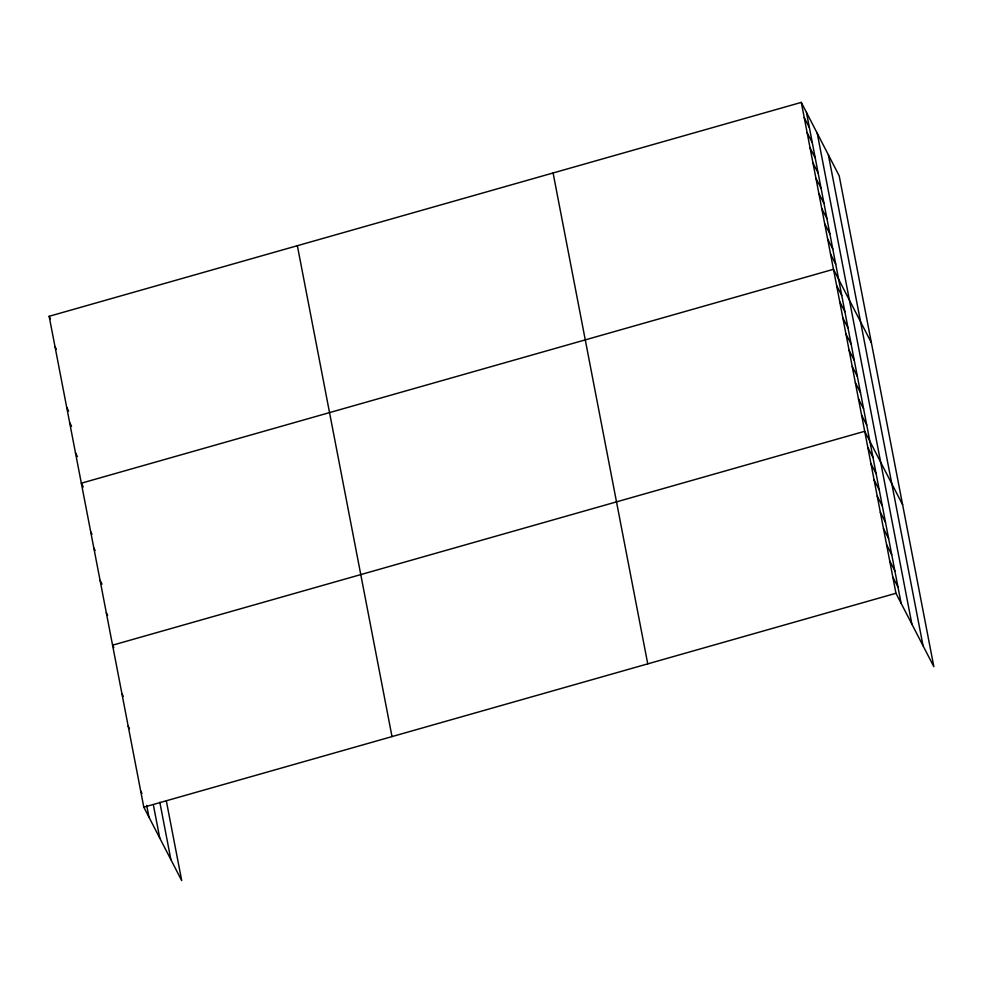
<?xml version="1.0" encoding="UTF-8"?>
<svg xmlns="http://www.w3.org/2000/svg" width="983" height="983" viewBox="0 0 983 983"><rect width="100%" height="100%" fill="white"/><g stroke="black" fill="none" stroke-linecap="round" stroke-linejoin="round"><path stroke-width="1.47" d="M166.373 801.084L181.708 880.608L143.801 807.178L49.15 316.293L801.292 102.392L839.199 175.822L933.85 666.707L895.955 593.277L801.292 102.392M143.801 807.178L895.955 593.277M804.217 117.567L809.365 127.557M807.141 132.742L812.302 142.719M810.066 147.917L815.226 157.894M813.002 163.092L818.151 173.069M815.927 178.255L821.075 188.244M818.851 193.43L824 203.42M821.776 208.605L826.924 218.595M824.7 223.78L829.849 233.757M827.625 238.955L832.773 248.932M830.549 254.13L835.697 264.108M871.38 342.723L833.473 269.293L81.331 483.194L83.26 486.929M836.594 285.5L841.755 295.478M839.728 301.695L844.876 311.672M842.849 317.89L847.997 327.88M845.97 334.097L851.118 344.075M849.091 350.292L854.252 360.269M852.224 366.487L857.373 376.477M855.345 382.694L860.494 392.672M858.466 398.889L863.615 408.879M861.587 415.084L866.736 425.074M902.615 504.721L864.708 431.291L112.566 645.18L113.856 647.674M867.842 447.486L872.99 457.476M870.963 463.681L876.111 473.671M874.084 479.888L879.232 489.866M877.205 496.083L882.365 506.073M880.326 512.29L885.486 522.268M883.459 528.485L888.607 538.463M886.58 544.68L891.728 554.67M889.701 560.888L894.849 570.865M892.822 577.082L897.983 587.06M49.15 316.293L50.44 318.787M54.999 346.63L56.289 349.125M66.709 407.331L68.638 411.066M69.633 422.493L71.562 426.241M75.482 452.844L77.411 456.591M90.706 531.791L91.997 534.285M93.827 547.986L95.118 550.48M100.069 580.388L102.011 584.123M106.324 612.778L107.614 615.284M121.941 693.777L123.231 696.271M128.183 726.179L129.473 728.673M140.68 790.971L141.97 793.465M828.386 154.884L923.049 645.77M817.254 133.319L911.905 624.205M806.441 112.381L901.104 603.267M553.085 172.983L647.748 663.869M297.358 245.701L392.008 736.586M159.824 802.226L170.895 859.67M153.52 805.691L159.762 838.094M146.688 805.372L148.961 817.156"/></g></svg>
